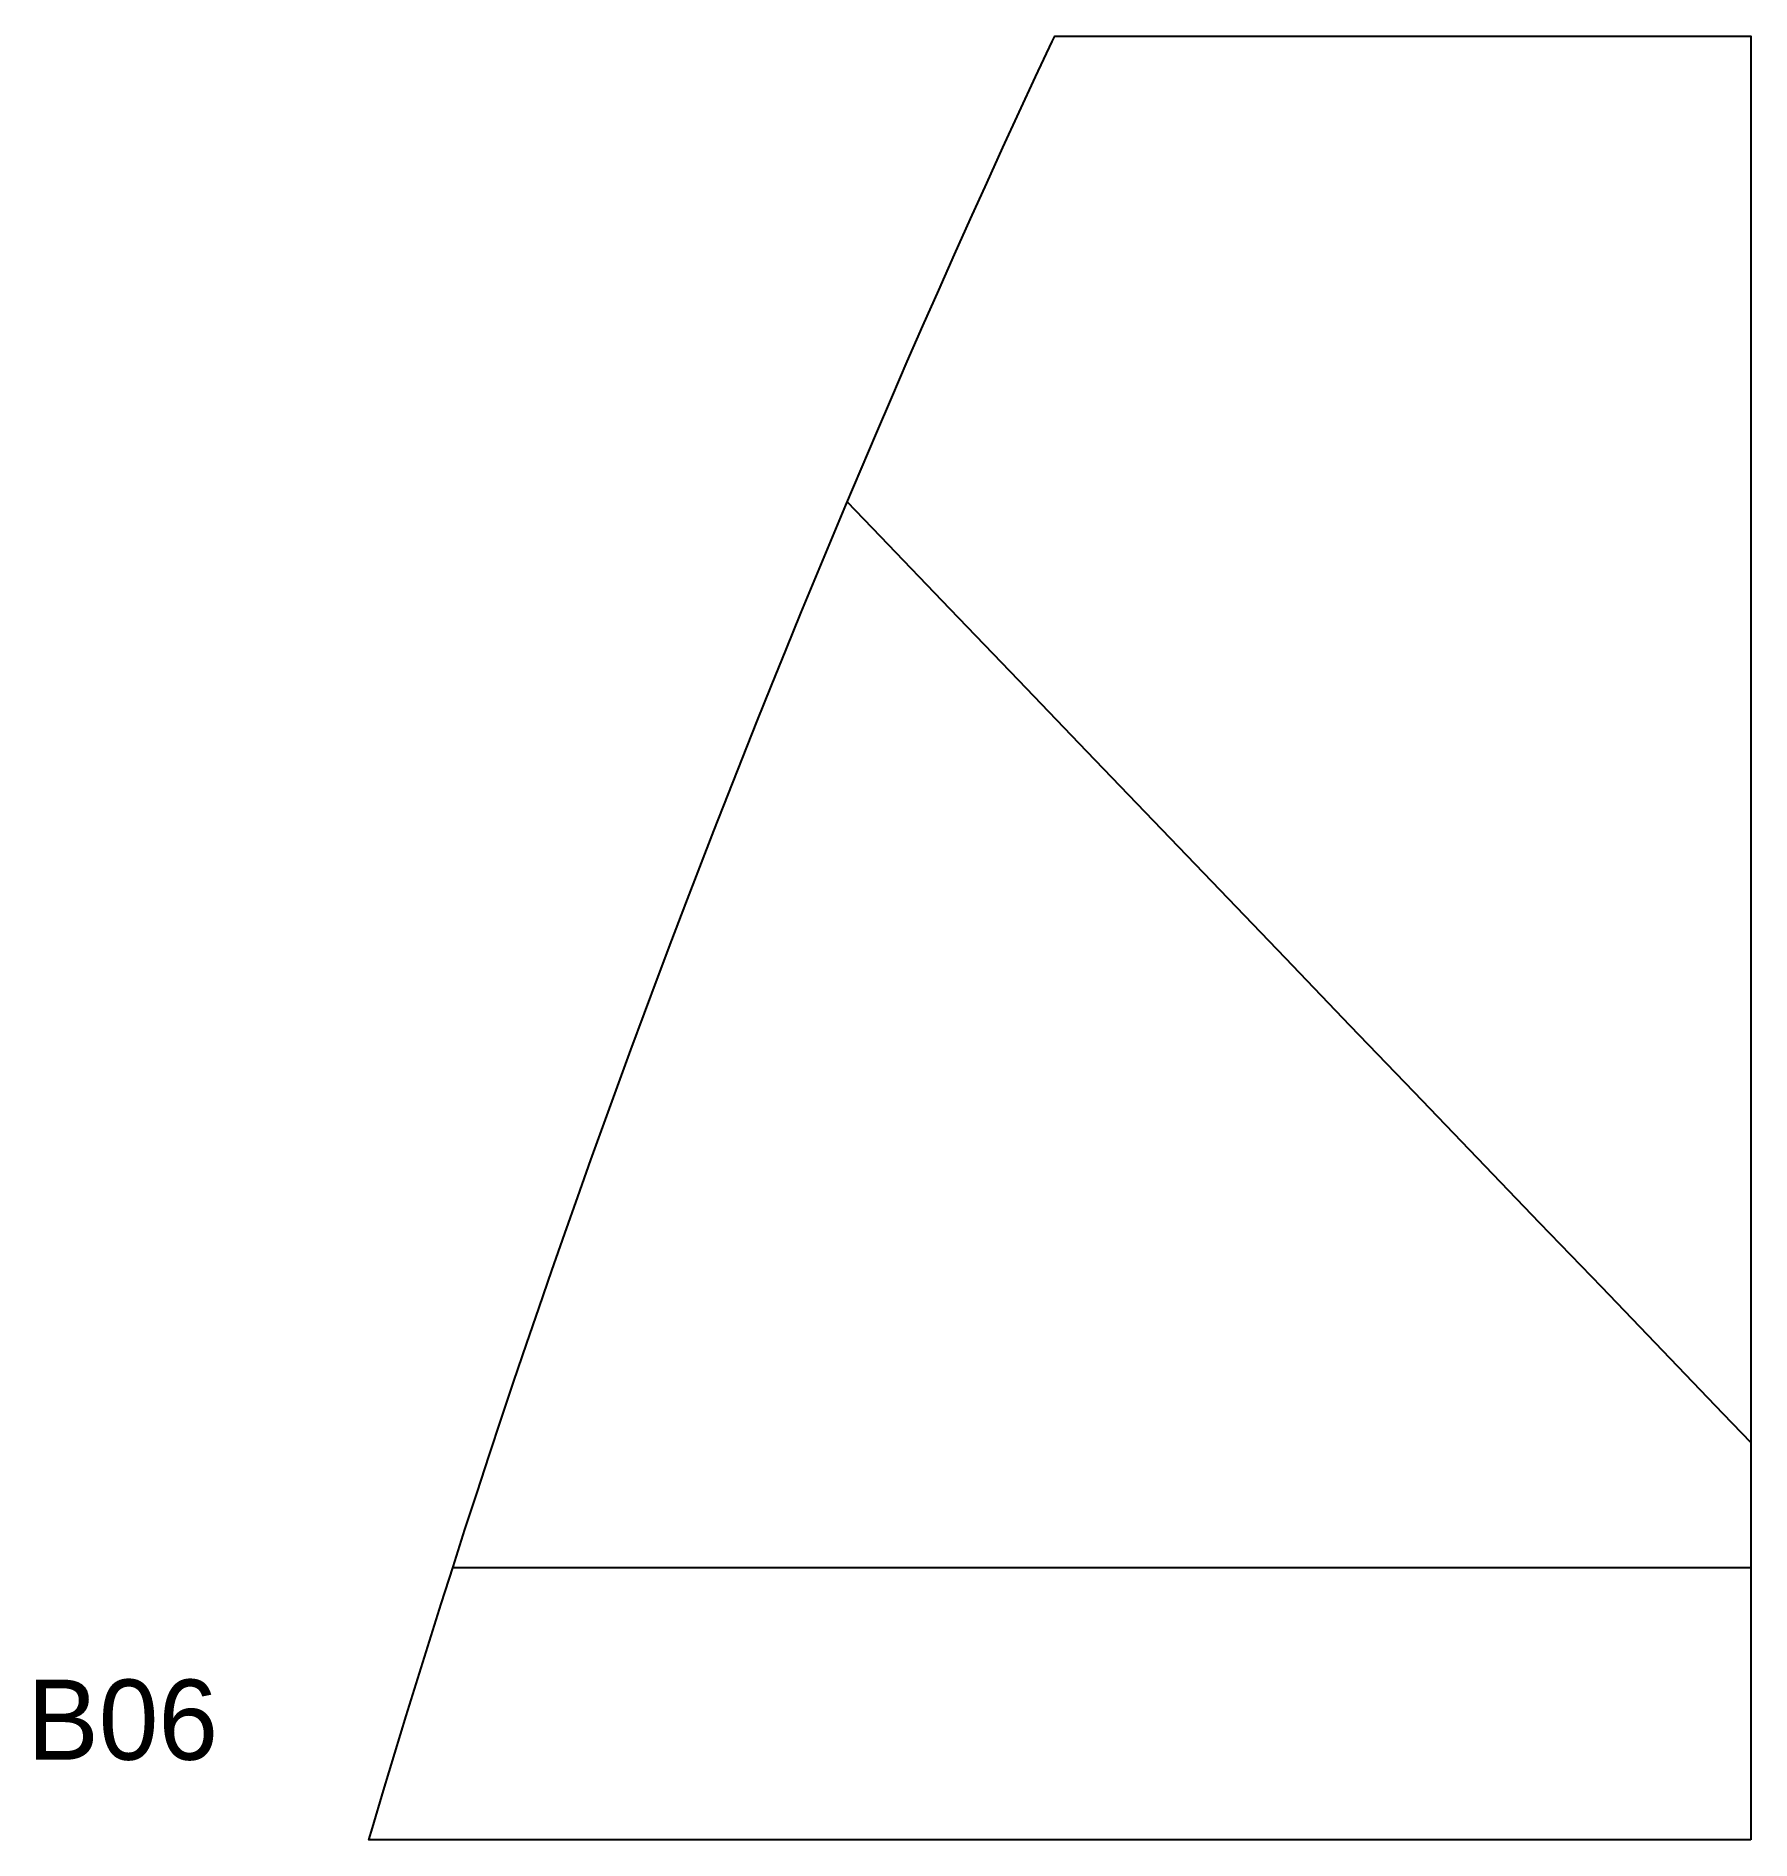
# Model space of a CAD drawing. Header units: millimetres. Extents: x 44 to 900, y 0 to 900.
import ezdxf

# ---------------------------------------------------------------- set-up
doc = ezdxf.new("R2010")
doc.units = ezdxf.units.MM
for name, color, linetype in [('CUT', 1, 'Continuous'), ('DECL', 30, 'Continuous'), ('HOUR15', 9, 'Continuous'), ('ID', 3, 'Continuous')]:
    doc.layers.add(name, color=color, linetype=linetype)

msp = doc.modelspace()

# ---------------------------------------------------------------- linework, layer by layer
at = {"layer": 'CUT'}
msp.add_lwpolyline([(900, 0), (210.47, 0), (212.23, 5.99), (217.8, 24.66), (223.43, 43.31), (229.11, 61.94), (234.85, 80.56), (240.65, 99.16), (246.51, 117.74), (252.42, 136.3), (258.39, 154.85), (264.41, 173.37), (270.5, 191.88), (276.64, 210.37), (282.83, 228.84), (289.08, 247.29), (295.39, 265.72), (301.76, 284.13), (308.18, 302.53), (314.66, 320.9), (321.2, 339.25), (327.79, 357.58), (334.43, 375.9), (341.14, 394.19), (347.9, 412.46), (354.71, 430.71), (361.58, 448.94), (368.51, 467.15), (375.5, 485.33), (382.53, 503.5), (389.63, 521.64), (396.78, 539.76), (403.99, 557.86), (411.25, 575.94), (418.56, 594), (425.94, 612.03), (433.36, 630.04), (440.85, 648.03), (448.39, 665.99), (455.98, 683.93), (463.63, 701.85), (471.33, 719.74), (479.09, 737.61), (486.9, 755.46), (494.77, 773.28), (502.69, 791.08), (510.67, 808.85), (518.7, 826.6), (526.78, 844.33), (534.92, 862.03), (543.12, 879.7), (551.37, 897.35), (552.61, 900), (900, 900), (900, 0)], close=True, dxfattribs=at)
at = {"layer": 'DECL'}
msp.add_lwpolyline([(252.3, 135.94), (295.83, 135.94), (364, 135.94), (430.92, 135.94), (496.61, 135.94), (561.11, 135.94), (624.46, 135.94), (686.68, 135.94), (747.82, 135.94), (807.89, 135.94), (866.94, 135.94), (900, 135.94)], dxfattribs=at)
at = {"layer": 'HOUR15'}
msp.add_lwpolyline([(449.04, 667.54), (465.48, 650.43), (500.22, 614.28), (534.54, 578.57), (568.43, 543.3), (601.9, 508.46), (634.98, 474.04), (667.65, 440.03), (699.94, 406.42), (731.85, 373.22), (763.39, 340.39), (794.57, 307.95), (825.39, 275.88), (855.85, 244.17), (885.98, 212.81), (900, 198.22)], dxfattribs=at)

# ---------------------------------------------------------------- texts
at = {"layer": 'ID'}
msp.add_text('B06', height=40, dxfattribs=at).set_placement((40, 40))

doc.saveas('drawing.dxf')
